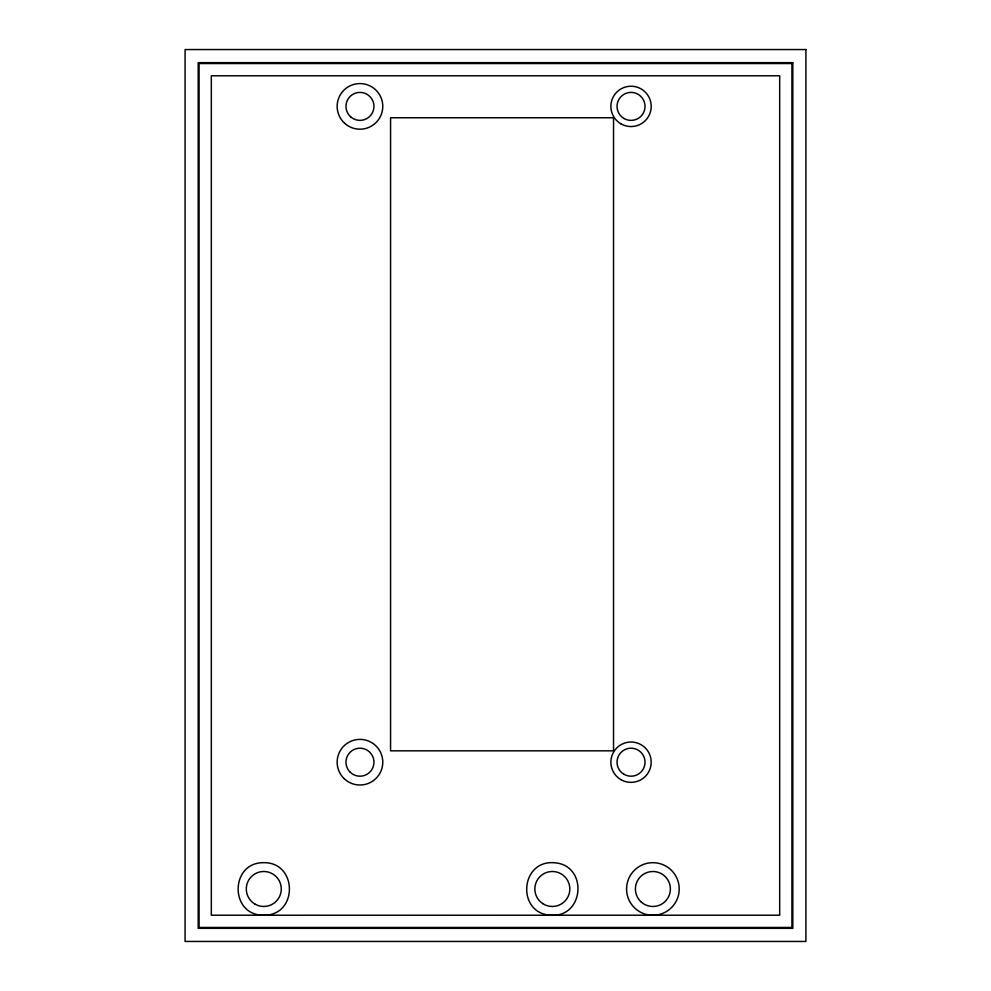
<?xml version="1.0" encoding="UTF-8"?>
<svg xmlns="http://www.w3.org/2000/svg" width="991" height="991" viewBox="0 0 991 991"><rect width="100%" height="100%" fill="white"/><g stroke="black" fill="none" stroke-linecap="round" stroke-linejoin="round"><path stroke-width="1.49" d="M264.324 915.226C298.142 915.052 297.573 862.244 263.779 862.678C229.986 862.244 229.416 915.052 263.234 915.226M550.649 915.238C584.702 917.79 588.134 864.586 554.031 862.727C519.965 860.188 516.534 913.392 550.649 915.238L211.318 915.213L211.318 75.787L779.682 75.787L779.682 915.213L550.959 915.213M805.918 49.55L185.082 49.55L185.082 941.45L805.918 941.45L805.918 49.55M792.8 62.668L198.2 62.668L198.2 928.332L792.8 928.332L792.8 62.668M791.92 63.535L199.08 63.535L199.08 927.465L791.92 927.465L791.92 63.535M613.54 117.756L390.565 117.756L390.565 750.831L613.54 750.831L613.54 117.756M654.543 915.238L647.693 914.78A26.311 26.311 0 0 1 631.725 873.368A26.311 26.311 0 0 1 675.998 876.391A26.311 26.311 0 0 1 654.543 915.238M255.034 904.126A17.491 17.491 0 0 0 281.271 888.989A17.491 17.491 0 0 0 255.034 873.839A17.491 17.491 0 0 0 255.034 904.126M542.634 903.532A17.491 17.491 0 0 0 569.788 890.116A17.491 17.491 0 0 0 544.592 873.306A17.491 17.491 0 0 0 542.634 903.532M641.326 902.107A17.491 17.491 0 0 0 670.04 892.445A17.491 17.491 0 0 0 647.321 872.414A17.491 17.491 0 0 0 641.326 902.107M350.257 772.274A13.985 13.985 0 0 0 373.545 765.572A13.985 13.985 0 0 0 356.091 748.75A13.985 13.985 0 0 0 350.257 772.274M350.591 116.765A13.985 13.985 0 0 0 373.644 109.32A13.985 13.985 0 0 0 355.658 93.08A13.985 13.985 0 0 0 350.591 116.765M624.033 118.499A13.985 13.985 0 0 0 645.03 106.384A13.985 13.985 0 0 0 624.033 94.269A13.985 13.985 0 0 0 624.033 118.499M624.033 774.318A13.985 13.985 0 0 0 645.03 762.19A13.985 13.985 0 0 0 624.033 750.076A13.985 13.985 0 0 0 624.033 774.318M620.948 779.657A20.167 20.167 0 0 0 651.198 762.19A20.167 20.167 0 0 0 620.948 744.737A20.167 20.167 0 0 0 620.948 779.657M344.137 778.616A22.805 22.805 0 0 0 382.105 767.691A22.805 22.805 0 0 0 353.651 740.277A22.805 22.805 0 0 0 344.137 778.616M344.682 123.318A22.805 22.805 0 0 0 382.266 111.165A22.805 22.805 0 0 0 352.945 84.681A22.805 22.805 0 0 0 344.682 123.318M620.948 123.85A20.167 20.167 0 0 0 651.198 106.384A20.167 20.167 0 0 0 620.948 88.93A20.167 20.167 0 0 0 620.948 123.85"/></g></svg>
